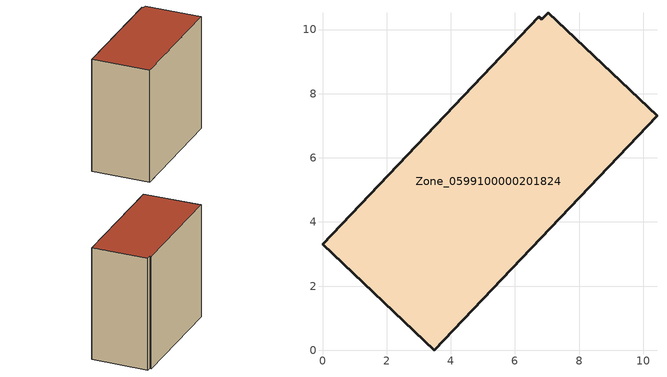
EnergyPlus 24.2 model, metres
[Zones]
Zone_0599100000201824
 floor ground (C_G): 7.04,10.52 10.43,7.31 3.48,0 0,3.31 6.74,10.39 6.83,10.31 z1.95
 wall outside (C_F): 3.48,0 10.43,7.31 7.04,10.52 6.83,10.31 6.74,10.39 0,3.31 3.48,0 z1.95:11.47
 roof outside (C_R): 10.43,7.31 7.04,10.52 6.83,10.31 6.74,10.39 0,3.31 3.48,0 z11.47
[BUILDING]
Pand.0599100000201824: North Axis=0; Terrain=City; Loads Convergence Tolerance Value=0.04; Temperature Convergence Tolerance Value=0.4; Solar Distribution=FullExterior; Maximum Number of Warmup Days=25; Minimum Number of Warmup Days=1
[Site:Location]
Rotterdam.The.Hague.AP_ZH_NLD Design_Conditions: Latitude=51.96; Longitude=4.45; Time Zone=1; Elevation=-4.5
[SITE:GROUNDTEMPERATURE:BUILDINGSURFACE]
18, 18, 18, 18, 18, 18, 18, 18, 18, 18, 18, 18
[MATERIAL] Thermal Absorptance=0.9; Solar Absorptance=0.7; Visible Absorptance=0.7
Name | Roughness | Thickness | Conductivity | Density | Specific Heat
G.TI.1992-2005 | MediumSmooth | 0.15 | 0.06 | 540 | 1210
F.TI.1992-2005 | Rough | 0.3 | 0.12 | 1920 | 840
R.TI.1992-2005 | MediumRough | 0.2 | 0.08 | 1500 | 1000
[CONSTRUCTION]
C_G: G.TI.1992-2005
C_F: F.TI.1992-2005
C_R: R.TI.1992-2005
[ZONE]
Zone_0599100000201824: Type=1; Multiplier=1; Ceiling Height=Autocalculate; Volume=Autocalculate; Floor Area=autocalculate; Part of Total Floor Area=Yes
[ZONEINFILTRATION:DESIGNFLOWRATE]
Infil_Zone_0599100000201824: Zone or ZoneList or Space or SpaceList=Zone_0599100000201824; Schedule=AlwaysOn; Design Flow Rate Calculation Method=Flow/Area; Flow Rate per Floor Area=0.0015; Constant Term Coefficient=1; Temperature Term Coefficient=0; Velocity Term Coefficient=0; Velocity Squared Term Coefficient=0
[HVACTEMPLATE:ZONE:IDEALLOADSAIRSYSTEM]
Zone_0599100000201824: Maximum Heating Supply Air Temperature=50; Minimum Cooling Supply Air Temperature=13; Maximum Heating Supply Air Humidity Ratio=0.0156; Minimum Cooling Supply Air Humidity Ratio=0.0077; Heating Limit=NoLimit; Cooling Limit=NoLimit; Dehumidification Control Type=ConstantSensibleHeatRatio; Cooling Sensible Heat Ratio=0.7; Dehumidification Setpoint=60; Humidification Control Type=None; Humidification Setpoint=30; Outdoor Air Method=None; Outdoor Air Flow Rate per Person=0.00944; Outdoor Air Flow Rate per Zone Floor Area=0; Outdoor Air Flow Rate per Zone=0; Demand Controlled Ventilation Type=None; Outdoor Air Economizer Type=NoEconomizer; Heat Recovery Type=None; Sensible Heat Recovery Effectiveness=0.7; Latent Heat Recovery Effectiveness=0.65
[ZONECONTROL:THERMOSTAT]
ThermostatControl_Zone_0599100000201824: Zone or ZoneList=Zone_0599100000201824; Control Type Schedule=DualSetpointControlType; Control 1=Thermostat_Zone_0599100000201824; Temperature Difference Between Cutout And Setpoint=0
[THERMOSTATSETPOINT:DUALSETPOINT]
Thermostat_Zone_0599100000201824: Heating Setpoint Temperature Schedule=HeatingSetpoint_Zone_0599100000201824; Cooling Setpoint Temperature Schedule=CoolingSetpoint_Zone_0599100000201824
[SCHEDULE:COMPACT]
HeatingSetpoint_Zone_0599100000201824: Through: 12/31, For: AllDays, Until: 24:00, 21
CoolingSetpoint_Zone_0599100000201824: Through: 12/31, For: AllDays, Until: 24:00, 24
DualSetpointControlType: Through: 12/31, For: AllDays, Until: 24:00, 4
AlwaysOn: Through: 12/31, For: AllDays, Until: 24:00, 1
